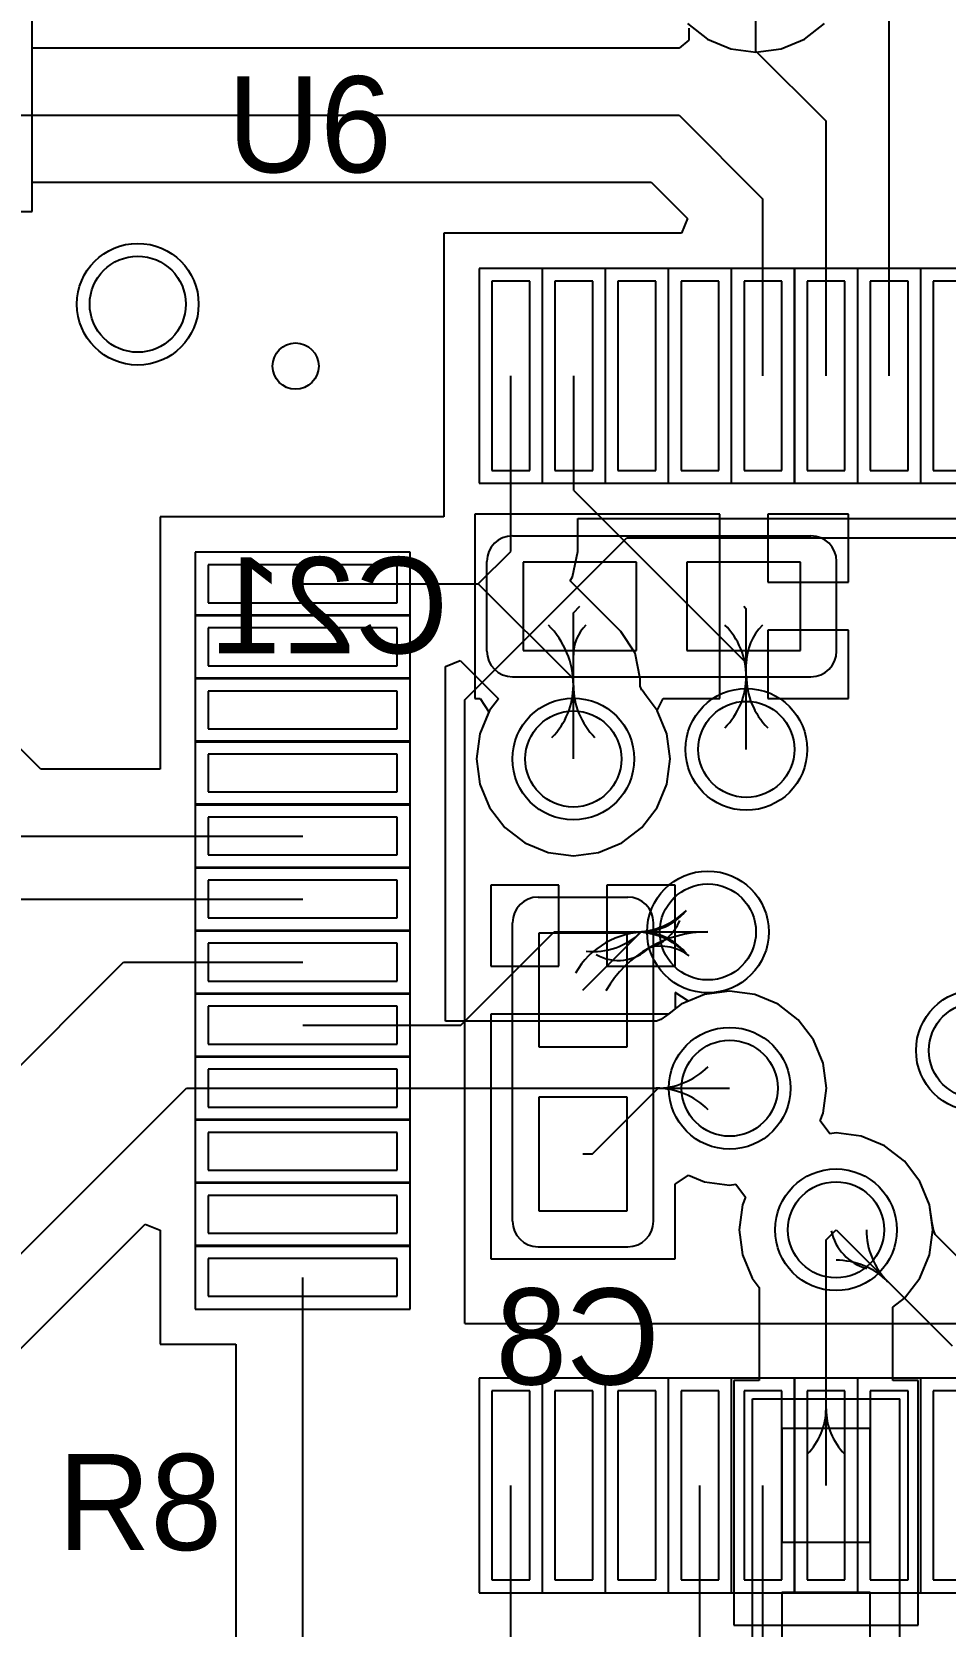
# Model space of a CAD drawing. Extents: x 99 to 149, y 18 to 126.
# Drawn here: x 117.73 to 124.97, y 89.73 to 102.37 of the extents above; entities that cross this region are included whole.
import ezdxf

# ---------------------------------------------------------------- set-up
doc = ezdxf.new("R2010")
doc.units = 0
doc.layers.get('0').update_dxf_attribs({"linetype": 'CONTINUOUS'})
for name, color, linetype in [('BOTTOMLAYER', 5, 'CONTINUOUS'), ('BOTTOMOVERLAY', 54, 'CONTINUOUS'), ('TOPLAYER', 1, 'CONTINUOUS'), ('TOPOVERLAY', 2, 'CONTINUOUS'), ('TOPSOLDER', 216, 'CONTINUOUS')]:
    doc.layers.add(name, color=color, linetype=linetype)

# ---------------------------------------------------------------- blocks, each defined once
blk = doc.blocks.new('LQFP_48_11')
at = {"layer": 'TOPLAYER'}
for p, q in [((1.5, 2.399998), (1.5, 0.900001)), ((1.799999, 2.399998), (1.5, 2.399998)), ((1.799999, 0.900001), (1.799999, 2.399998)), ((1.999999, 2.399998), (1.999999, 0.900001)), ((2.299998, 2.399998), (1.999999, 2.399998)), ((2.299998, 0.900001), (2.299998, 2.399998)), ((2.499998, 2.399998), (2.499998, 0.900001)), ((2.799997, 2.399998), (2.499998, 2.399998)), ((2.799997, 0.900001), (2.799997, 2.399998)), ((2.999997, 2.399998), (2.999997, 0.900001)), ((3.299996, 2.399998), (2.999997, 2.399998)), ((3.299996, 0.900001), (3.299996, 2.399998)), ((3.499996, 2.399998), (3.499996, 0.900001)), ((3.799995, 2.399998), (3.499996, 2.399998)), ((3.799995, 0.900001), (3.799995, 2.399998)), ((3.999995, 2.399998), (3.999995, 0.900001)), ((4.299994, 2.399998), (3.999995, 2.399998)), ((4.299994, 0.900001), (4.299994, 2.399998)), ((4.499994, 2.399998), (4.499994, 0.900001)), ((4.799993, 2.399998), (4.499994, 2.399998)), ((4.799993, 0.900001), (4.799993, 2.399998)), ((4.999993, 2.399998), (4.999993, 0.900001)), ((5.299992, 2.399998), (4.999993, 2.399998)), ((5.299992, 0.900001), (5.299992, 2.399998)), ((5.499992, 2.399998), (5.499992, 0.900001)), ((5.799991, 2.399998), (5.499992, 2.399998)), ((5.799991, 0.900001), (5.799991, 2.399998)), ((5.999991, 2.399998), (5.999991, 0.900001)), ((6.29999, 2.399998), (5.999991, 2.399998)), ((6.29999, 0.900001), (6.29999, 2.399998)), ((6.49999, 2.399998), (6.49999, 0.900001)), ((6.799989, 2.399998), (6.49999, 2.399998)), ((6.799989, 0.900001), (6.799989, 2.399998)), ((6.999989, 2.399998), (6.999989, 0.900001)), ((7.299988, 2.399998), (6.999989, 2.399998)), ((7.299988, 0.900001), (7.299988, 2.399998)), ((1.5, 0.900001), (1.799999, 0.900001)), ((1.999999, 0.900001), (2.299998, 0.900001)), ((2.499998, 0.900001), (2.799997, 0.900001)), ((2.999997, 0.900001), (3.299996, 0.900001)), ((3.499996, 0.900001), (3.799995, 0.900001)), ((3.999995, 0.900001), (4.299994, 0.900001)), ((4.499994, 0.900001), (4.799993, 0.900001)), ((4.999993, 0.900001), (5.299992, 0.900001)), ((5.499992, 0.900001), (5.799991, 0.900001)), ((5.999991, 0.900001), (6.29999, 0.900001)), ((6.49999, 0.900001), (6.799989, 0.900001)), ((6.999989, 0.900001), (7.299988, 0.900001)), ((0.749999, 0.15), (-0.749999, 0.15)), ((-0.749999, 0.15), (-0.749999, -0.15)), ((0.749999, -0.15), (0.749999, 0.15)), ((9.549986, 0.15), (8.049989, 0.15)), ((8.049989, 0.15), (8.049989, -0.15)), ((9.549986, -0.15), (9.549986, 0.15)), ((-0.749999, -0.15), (0.749999, -0.15)), ((8.049989, -0.15), (9.549986, -0.15)), ((0.749999, -0.349999), (-0.749999, -0.349999)), ((-0.749999, -0.349999), (-0.749999, -0.649999)), ((0.749999, -0.649999), (0.749999, -0.349999)), ((9.549986, -0.349999), (8.049989, -0.349999)), ((8.049989, -0.349999), (8.049989, -0.649999)), ((9.549986, -0.649999), (9.549986, -0.349999)), ((-0.749999, -0.649999), (0.749999, -0.649999)), ((8.049989, -0.649999), (9.549986, -0.649999)), ((0.749999, -0.849998), (-0.749999, -0.849998)), ((-0.749999, -0.849998), (-0.749999, -1.149998)), ((0.749999, -1.149998), (0.749999, -0.849998)), ((9.549986, -0.849998), (8.049989, -0.849998)), ((8.049989, -0.849998), (8.049989, -1.149998)), ((9.549986, -1.149998), (9.549986, -0.849998)), ((-0.749999, -1.149998), (0.749999, -1.149998)), ((8.049989, -1.149998), (9.549986, -1.149998)), ((0.749999, -1.349997), (-0.749999, -1.349997)), ((-0.749999, -1.349997), (-0.749999, -1.649997)), ((0.749999, -1.649997), (0.749999, -1.349997)), ((9.549986, -1.349997), (8.049989, -1.349997)), ((8.049989, -1.349997), (8.049989, -1.649997)), ((9.549986, -1.649997), (9.549986, -1.349997)), ((-0.749999, -1.649997), (0.749999, -1.649997)), ((8.049989, -1.649997), (9.549986, -1.649997)), ((0.749999, -1.849996), (-0.749999, -1.849996)), ((-0.749999, -1.849996), (-0.749999, -2.149996)), ((0.749999, -2.149996), (0.749999, -1.849996)), ((9.549986, -1.849996), (8.049989, -1.849996)), ((8.049989, -1.849996), (8.049989, -2.149996)), ((9.549986, -2.149996), (9.549986, -1.849996)), ((-0.749999, -2.149996), (0.749999, -2.149996)), ((8.049989, -2.149996), (9.549986, -2.149996)), ((0.749999, -2.349995), (-0.749999, -2.349995)), ((-0.749999, -2.349995), (-0.749999, -2.649995)), ((0.749999, -2.649995), (0.749999, -2.349995)), ((9.549986, -2.349995), (8.049989, -2.349995)), ((8.049989, -2.349995), (8.049989, -2.649995)), ((9.549986, -2.649995), (9.549986, -2.349995)), ((-0.749999, -2.649995), (0.749999, -2.649995)), ((8.049989, -2.649995), (9.549986, -2.649995)), ((0.749999, -2.849994), (-0.749999, -2.849994)), ((-0.749999, -2.849994), (-0.749999, -3.149994)), ((0.749999, -3.149994), (0.749999, -2.849994)), ((9.549986, -2.849994), (8.049989, -2.849994)), ((8.049989, -2.849994), (8.049989, -3.149994)), ((9.549986, -3.149994), (9.549986, -2.849994)), ((-0.749999, -3.149994), (0.749999, -3.149994)), ((8.049989, -3.149994), (9.549986, -3.149994)), ((0.749999, -3.349993), (-0.749999, -3.349993)), ((-0.749999, -3.349993), (-0.749999, -3.649993)), ((0.749999, -3.649993), (0.749999, -3.349993)), ((9.549986, -3.349993), (8.049989, -3.349993)), ((8.049989, -3.349993), (8.049989, -3.649993)), ((9.549986, -3.649993), (9.549986, -3.349993)), ((-0.749999, -3.649993), (0.749999, -3.649993)), ((8.049989, -3.649993), (9.549986, -3.649993)), ((0.749999, -3.849992), (-0.749999, -3.849992)), ((-0.749999, -3.849992), (-0.749999, -4.149992)), ((0.749999, -4.149992), (0.749999, -3.849992)), ((9.549986, -3.849992), (8.049989, -3.849992)), ((8.049989, -3.849992), (8.049989, -4.149992)), ((9.549986, -4.149992), (9.549986, -3.849992)), ((-0.749999, -4.149992), (0.749999, -4.149992)), ((8.049989, -4.149992), (9.549986, -4.149992)), ((0.749999, -4.349991), (-0.749999, -4.349991)), ((-0.749999, -4.349991), (-0.749999, -4.649991)), ((0.749999, -4.649991), (0.749999, -4.349991)), ((9.549986, -4.349991), (8.049989, -4.349991)), ((8.049989, -4.349991), (8.049989, -4.649991)), ((9.549986, -4.649991), (9.549986, -4.349991)), ((-0.749999, -4.649991), (0.749999, -4.649991)), ((8.049989, -4.649991), (9.549986, -4.649991)), ((0.749999, -4.84999), (-0.749999, -4.84999)), ((-0.749999, -4.84999), (-0.749999, -5.14999)), ((0.749999, -5.14999), (0.749999, -4.84999)), ((9.549986, -4.84999), (8.049989, -4.84999)), ((8.049989, -4.84999), (8.049989, -5.14999)), ((9.549986, -5.14999), (9.549986, -4.84999)), ((-0.749999, -5.14999), (0.749999, -5.14999)), ((8.049989, -5.14999), (9.549986, -5.14999)), ((0.749999, -5.349989), (-0.749999, -5.349989)), ((-0.749999, -5.349989), (-0.749999, -5.649989)), ((0.749999, -5.649989), (0.749999, -5.349989)), ((9.549986, -5.349989), (8.049989, -5.349989)), ((8.049989, -5.349989), (8.049989, -5.649989)), ((9.549986, -5.649989), (9.549986, -5.349989)), ((-0.749999, -5.649989), (0.749999, -5.649989)), ((8.049989, -5.649989), (9.549986, -5.649989)), ((1.5, -6.39999), (1.5, -7.899987)), ((1.799999, -6.39999), (1.5, -6.39999)), ((1.799999, -7.899987), (1.799999, -6.39999)), ((1.999999, -6.39999), (1.999999, -7.899987)), ((2.299998, -6.39999), (1.999999, -6.39999)), ((2.299998, -7.899987), (2.299998, -6.39999)), ((2.499998, -6.39999), (2.499998, -7.899987)), ((2.799997, -6.39999), (2.499998, -6.39999)), ((2.799997, -7.899987), (2.799997, -6.39999)), ((2.999997, -6.39999), (2.999997, -7.899987)), ((3.299996, -6.39999), (2.999997, -6.39999)), ((3.299996, -7.899987), (3.299996, -6.39999)), ((3.499996, -6.39999), (3.499996, -7.899987)), ((3.799995, -6.39999), (3.499996, -6.39999)), ((3.799995, -7.899987), (3.799995, -6.39999)), ((3.999995, -6.39999), (3.999995, -7.899987)), ((4.299994, -6.39999), (3.999995, -6.39999)), ((4.299994, -7.899987), (4.299994, -6.39999)), ((4.499994, -6.39999), (4.499994, -7.899987)), ((4.799993, -6.39999), (4.499994, -6.39999)), ((4.799993, -7.899987), (4.799993, -6.39999)), ((4.999993, -6.39999), (4.999993, -7.899987)), ((5.299992, -6.39999), (4.999993, -6.39999)), ((5.299992, -7.899987), (5.299992, -6.39999)), ((5.499992, -6.39999), (5.499992, -7.899987)), ((5.799991, -6.39999), (5.499992, -6.39999)), ((5.799991, -7.899987), (5.799991, -6.39999)), ((5.999991, -6.39999), (5.999991, -7.899987)), ((6.29999, -6.39999), (5.999991, -6.39999)), ((6.29999, -7.899987), (6.29999, -6.39999)), ((6.49999, -6.39999), (6.49999, -7.899987)), ((6.799989, -6.39999), (6.49999, -6.39999)), ((6.799989, -7.899987), (6.799989, -6.39999)), ((6.999989, -6.39999), (6.999989, -7.899987)), ((7.299988, -6.39999), (6.999989, -6.39999)), ((7.299988, -7.899987), (7.299988, -6.39999)), ((1.5, -7.899987), (1.799999, -7.899987)), ((1.999999, -7.899987), (2.299998, -7.899987)), ((2.499998, -7.899987), (2.799997, -7.899987)), ((2.999997, -7.899987), (3.299996, -7.899987)), ((3.499996, -7.899987), (3.799995, -7.899987)), ((3.999995, -7.899987), (4.299994, -7.899987)), ((4.499994, -7.899987), (4.799993, -7.899987)), ((4.999993, -7.899987), (5.299992, -7.899987)), ((5.499992, -7.899987), (5.799991, -7.899987)), ((5.999991, -7.899987), (6.29999, -7.899987)), ((6.49999, -7.899987), (6.799989, -7.899987)), ((6.999989, -7.899987), (7.299988, -7.899987))]:
    blk.add_line(p, q, dxfattribs=at)
at = {"layer": 'TOPOVERLAY'}
for p, q in [((1.284999, -0.919998), (2.569997, 0.365001)), ((2.569997, 0.365001), (7.514989, 0.365001)), ((7.514989, -5.86499), (7.514989, 0.365001)), ((1.284999, -5.86499), (1.284999, -0.919998)), ((1.284999, -5.86499), (7.514989, -5.86499))]:
    blk.add_line(p, q, dxfattribs=at)
blk.add_circle((-0.056162, 1.7272), 0.183162, dxfattribs=at)
at = {"layer": 'TOPSOLDER'}
for p, q in [((1.3984, 2.501598), (1.3984, 0.798401)), ((1.901599, 2.501598), (1.3984, 2.501598)), ((1.898399, 2.501598), (1.898399, 0.798401)), ((2.401598, 2.501598), (1.898399, 2.501598)), ((1.901599, 0.798401), (1.901599, 2.501598)), ((2.398398, 2.501598), (2.398398, 0.798401)), ((2.901597, 2.501598), (2.398398, 2.501598)), ((2.401598, 0.798401), (2.401598, 2.501598)), ((2.898397, 2.501598), (2.898397, 0.798401)), ((3.401596, 2.501598), (2.898397, 2.501598)), ((2.901597, 0.798401), (2.901597, 2.501598)), ((3.398396, 2.501598), (3.398396, 0.798401)), ((3.901595, 2.501598), (3.398396, 2.501598)), ((3.401596, 0.798401), (3.401596, 2.501598)), ((3.898395, 2.501598), (3.898395, 0.798401)), ((4.401594, 2.501598), (3.898395, 2.501598)), ((3.901595, 0.798401), (3.901595, 2.501598)), ((4.398394, 2.501598), (4.398394, 0.798401)), ((4.901593, 2.501598), (4.398394, 2.501598)), ((4.401594, 0.798401), (4.401594, 2.501598)), ((4.898393, 2.501598), (4.898393, 0.798401)), ((5.401592, 2.501598), (4.898393, 2.501598)), ((4.901593, 0.798401), (4.901593, 2.501598)), ((5.398392, 2.501598), (5.398392, 0.798401)), ((5.901591, 2.501598), (5.398392, 2.501598)), ((5.401592, 0.798401), (5.401592, 2.501598)), ((5.898391, 2.501598), (5.898391, 0.798401)), ((6.40159, 2.501598), (5.898391, 2.501598)), ((5.901591, 0.798401), (5.901591, 2.501598)), ((6.39839, 2.501598), (6.39839, 0.798401)), ((6.901589, 2.501598), (6.39839, 2.501598)), ((6.40159, 0.798401), (6.40159, 2.501598)), ((6.898389, 2.501598), (6.898389, 0.798401)), ((7.401588, 2.501598), (6.898389, 2.501598)), ((6.901589, 0.798401), (6.901589, 2.501598)), ((7.401588, 0.798401), (7.401588, 2.501598)), ((1.3984, 0.798401), (1.901599, 0.798401)), ((1.898399, 0.798401), (2.401598, 0.798401)), ((2.398398, 0.798401), (2.901597, 0.798401)), ((2.898397, 0.798401), (3.401596, 0.798401)), ((3.398396, 0.798401), (3.901595, 0.798401)), ((3.898395, 0.798401), (4.401594, 0.798401)), ((4.398394, 0.798401), (4.901593, 0.798401)), ((4.898393, 0.798401), (5.401592, 0.798401)), ((5.398392, 0.798401), (5.901591, 0.798401)), ((5.898391, 0.798401), (6.40159, 0.798401)), ((6.39839, 0.798401), (6.901589, 0.798401)), ((6.898389, 0.798401), (7.401588, 0.798401)), ((0.851598, 0.2516), (-0.851598, 0.2516)), ((-0.851598, 0.2516), (-0.851598, -0.2516)), ((0.851598, -0.2516), (0.851598, 0.2516)), ((9.651586, 0.2516), (7.948389, 0.2516)), ((7.948389, 0.2516), (7.948389, -0.2516)), ((9.651586, -0.2516), (9.651586, 0.2516)), ((0.851598, -0.248399), (-0.851598, -0.248399)), ((-0.851598, -0.248399), (-0.851598, -0.751599)), ((-0.851598, -0.2516), (0.851598, -0.2516)), ((0.851598, -0.751599), (0.851598, -0.248399)), ((9.651586, -0.248399), (7.948389, -0.248399)), ((7.948389, -0.248399), (7.948389, -0.751599)), ((7.948389, -0.2516), (9.651586, -0.2516)), ((9.651586, -0.751599), (9.651586, -0.248399)), ((0.851598, -0.748398), (-0.851598, -0.748398)), ((-0.851598, -0.748398), (-0.851598, -1.251598)), ((-0.851598, -0.751599), (0.851598, -0.751599)), ((0.851598, -1.251598), (0.851598, -0.748398)), ((9.651586, -0.748398), (7.948389, -0.748398)), ((7.948389, -0.748398), (7.948389, -1.251598)), ((7.948389, -0.751599), (9.651586, -0.751599)), ((9.651586, -1.251598), (9.651586, -0.748398)), ((0.851598, -1.248397), (-0.851598, -1.248397)), ((-0.851598, -1.248397), (-0.851598, -1.751597)), ((-0.851598, -1.251598), (0.851598, -1.251598)), ((0.851598, -1.751597), (0.851598, -1.248397)), ((9.651586, -1.248397), (7.948389, -1.248397)), ((7.948389, -1.248397), (7.948389, -1.751597)), ((7.948389, -1.251598), (9.651586, -1.251598)), ((9.651586, -1.751597), (9.651586, -1.248397)), ((0.851598, -1.748396), (-0.851598, -1.748396)), ((-0.851598, -1.748396), (-0.851598, -2.251596)), ((-0.851598, -1.751597), (0.851598, -1.751597)), ((0.851598, -2.251596), (0.851598, -1.748396)), ((9.651586, -1.748396), (7.948389, -1.748396)), ((7.948389, -1.748396), (7.948389, -2.251596)), ((7.948389, -1.751597), (9.651586, -1.751597)), ((9.651586, -2.251596), (9.651586, -1.748396)), ((0.851598, -2.248395), (-0.851598, -2.248395)), ((-0.851598, -2.248395), (-0.851598, -2.751595)), ((-0.851598, -2.251596), (0.851598, -2.251596)), ((0.851598, -2.751595), (0.851598, -2.248395)), ((9.651586, -2.248395), (7.948389, -2.248395)), ((7.948389, -2.248395), (7.948389, -2.751595)), ((7.948389, -2.251596), (9.651586, -2.251596)), ((9.651586, -2.751595), (9.651586, -2.248395)), ((0.851598, -2.748394), (-0.851598, -2.748394)), ((-0.851598, -2.748394), (-0.851598, -3.251594)), ((-0.851598, -2.751595), (0.851598, -2.751595)), ((0.851598, -3.251594), (0.851598, -2.748394)), ((9.651586, -2.748394), (7.948389, -2.748394)), ((7.948389, -2.748394), (7.948389, -3.251594)), ((7.948389, -2.751595), (9.651586, -2.751595)), ((9.651586, -3.251594), (9.651586, -2.748394)), ((0.851598, -3.248393), (-0.851598, -3.248393)), ((-0.851598, -3.248393), (-0.851598, -3.751593)), ((-0.851598, -3.251594), (0.851598, -3.251594)), ((0.851598, -3.751593), (0.851598, -3.248393)), ((9.651586, -3.248393), (7.948389, -3.248393)), ((7.948389, -3.248393), (7.948389, -3.751593)), ((7.948389, -3.251594), (9.651586, -3.251594)), ((9.651586, -3.751593), (9.651586, -3.248393)), ((0.851598, -3.748392), (-0.851598, -3.748392)), ((-0.851598, -3.748392), (-0.851598, -4.251592)), ((-0.851598, -3.751593), (0.851598, -3.751593)), ((0.851598, -4.251592), (0.851598, -3.748392)), ((9.651586, -3.748392), (7.948389, -3.748392)), ((7.948389, -3.748392), (7.948389, -4.251592)), ((7.948389, -3.751593), (9.651586, -3.751593)), ((9.651586, -4.251592), (9.651586, -3.748392)), ((0.851598, -4.248391), (-0.851598, -4.248391)), ((-0.851598, -4.248391), (-0.851598, -4.751591)), ((-0.851598, -4.251592), (0.851598, -4.251592)), ((0.851598, -4.751591), (0.851598, -4.248391)), ((9.651586, -4.248391), (7.948389, -4.248391)), ((7.948389, -4.248391), (7.948389, -4.751591)), ((7.948389, -4.251592), (9.651586, -4.251592)), ((9.651586, -4.751591), (9.651586, -4.248391)), ((0.851598, -4.74839), (-0.851598, -4.74839)), ((-0.851598, -4.74839), (-0.851598, -5.25159)), ((-0.851598, -4.751591), (0.851598, -4.751591)), ((0.851598, -5.25159), (0.851598, -4.74839)), ((9.651586, -4.74839), (7.948389, -4.74839)), ((7.948389, -4.74839), (7.948389, -5.25159)), ((7.948389, -4.751591), (9.651586, -4.751591)), ((9.651586, -5.25159), (9.651586, -4.74839)), ((0.851598, -5.248389), (-0.851598, -5.248389)), ((-0.851598, -5.248389), (-0.851598, -5.751589)), ((-0.851598, -5.25159), (0.851598, -5.25159)), ((0.851598, -5.751589), (0.851598, -5.248389)), ((9.651586, -5.248389), (7.948389, -5.248389)), ((7.948389, -5.248389), (7.948389, -5.751589)), ((7.948389, -5.25159), (9.651586, -5.25159)), ((9.651586, -5.751589), (9.651586, -5.248389)), ((-0.851598, -5.751589), (0.851598, -5.751589)), ((7.948389, -5.751589), (9.651586, -5.751589)), ((1.3984, -6.29839), (1.3984, -8.001587)), ((1.901599, -6.29839), (1.3984, -6.29839)), ((1.898399, -6.29839), (1.898399, -8.001587)), ((2.401598, -6.29839), (1.898399, -6.29839)), ((1.901599, -8.001587), (1.901599, -6.29839)), ((2.398398, -6.29839), (2.398398, -8.001587)), ((2.901597, -6.29839), (2.398398, -6.29839)), ((2.401598, -8.001587), (2.401598, -6.29839)), ((2.898397, -6.29839), (2.898397, -8.001587)), ((3.401596, -6.29839), (2.898397, -6.29839)), ((2.901597, -8.001587), (2.901597, -6.29839)), ((3.398396, -6.29839), (3.398396, -8.001587)), ((3.901595, -6.29839), (3.398396, -6.29839)), ((3.401596, -8.001587), (3.401596, -6.29839)), ((3.898395, -6.29839), (3.898395, -8.001587)), ((4.401594, -6.29839), (3.898395, -6.29839)), ((3.901595, -8.001587), (3.901595, -6.29839)), ((4.398394, -6.29839), (4.398394, -8.001587)), ((4.901593, -6.29839), (4.398394, -6.29839)), ((4.401594, -8.001587), (4.401594, -6.29839)), ((4.898393, -6.29839), (4.898393, -8.001587)), ((5.401592, -6.29839), (4.898393, -6.29839)), ((4.901593, -8.001587), (4.901593, -6.29839)), ((5.398392, -6.29839), (5.398392, -8.001587)), ((5.901591, -6.29839), (5.398392, -6.29839)), ((5.401592, -8.001587), (5.401592, -6.29839)), ((5.898391, -6.29839), (5.898391, -8.001587)), ((6.40159, -6.29839), (5.898391, -6.29839)), ((5.901591, -8.001587), (5.901591, -6.29839)), ((6.39839, -6.29839), (6.39839, -8.001587)), ((6.901589, -6.29839), (6.39839, -6.29839)), ((6.40159, -8.001587), (6.40159, -6.29839)), ((6.898389, -6.29839), (6.898389, -8.001587)), ((7.401588, -6.29839), (6.898389, -6.29839)), ((6.901589, -8.001587), (6.901589, -6.29839)), ((7.401588, -8.001587), (7.401588, -6.29839)), ((1.3984, -8.001587), (1.901599, -8.001587)), ((1.898399, -8.001587), (2.401598, -8.001587)), ((2.398398, -8.001587), (2.901597, -8.001587)), ((2.898397, -8.001587), (3.401596, -8.001587)), ((3.398396, -8.001587), (3.901595, -8.001587)), ((3.898395, -8.001587), (4.401594, -8.001587)), ((4.398394, -8.001587), (4.901593, -8.001587)), ((4.898393, -8.001587), (5.401592, -8.001587)), ((5.398392, -8.001587), (5.901591, -8.001587)), ((5.898391, -8.001587), (6.40159, -8.001587)), ((6.39839, -8.001587), (6.901589, -8.001587)), ((6.898389, -8.001587), (7.401588, -8.001587))]:
    blk.add_line(p, q, dxfattribs=at)
blk = doc.blocks.new('R0402_B_46')
at = {"layer": 'BOTTOMLAYER'}
for p, q in [((-0.850001, 0.349999), (-1.749999, 0.349999)), ((-1.749999, 0.349999), (-1.749999, -0.349999)), ((-0.850001, -0.349999), (-0.850001, 0.349999)), ((0.449999, 0.349999), (-0.449999, 0.349999)), ((-0.449999, 0.349999), (-0.449999, -0.349999)), ((0.449999, -0.349999), (0.449999, 0.349999)), ((-1.749999, -0.349999), (-0.850001, -0.349999)), ((-0.449999, -0.349999), (0.449999, -0.349999))]:
    blk.add_line(p, q, dxfattribs=at)
at = {"layer": 'BOTTOMOVERLAY'}
for p, q in [((-2.011197, 0.5842), (-1.9812, 0.5842)), ((-2.011197, 0.5842), (-2.011197, -0.5842)), ((-1.9812, 0.5842), (0.6858, 0.5842)), ((0.6858, 0.5842), (0.6858, -0.5842)), ((-2.011197, -0.5842), (0.6812, -0.5842)), ((0.6812, -0.5842), (0.6858, -0.5842))]:
    blk.add_line(p, q, dxfattribs=at)
blk = doc.blocks.new('C0402_B_51')
at = {"layer": 'BOTTOMLAYER'}
for p, q in [((-0.850001, 0.349999), (-1.749999, 0.349999)), ((-1.749999, 0.349999), (-1.749999, -0.349999)), ((-0.850001, -0.349999), (-0.850001, 0.349999)), ((0.449999, 0.349999), (-0.449999, 0.349999)), ((-0.449999, 0.349999), (-0.449999, -0.349999)), ((0.449999, -0.349999), (0.449999, 0.349999)), ((-1.749999, -0.349999), (-0.850001, -0.349999)), ((-0.449999, -0.349999), (0.449999, -0.349999))]:
    blk.add_line(p, q, dxfattribs=at)
at = {"layer": 'BOTTOMOVERLAY'}
for p, q in [((0.5334, 0.5588), (-1.8334, 0.5588)), ((-2.0366, 0.3556), (-2.0366, -0.3556)), ((0.7366, 0.3556), (0.7366, -0.3556)), ((0.5334, -0.5588), (-1.8334, -0.5588))]:
    blk.add_line(p, q, dxfattribs=at)
for centre, start, end in [((-1.8334, 0.3556), 90, 180), ((0.5334, 0.3556), 0, 90), ((-1.8334, -0.3556), -180, -90), ((0.5334, -0.3556), -90, 0)]:
    blk.add_arc(centre, 0.2032, start, end, dxfattribs=at)
blk = doc.blocks.new('C0402_B_53')
at = {"layer": 'BOTTOMLAYER'}
for p, q in [((-0.850001, 0.349999), (-1.749999, 0.349999)), ((-1.749999, 0.349999), (-1.749999, -0.349999)), ((-0.850001, -0.349999), (-0.850001, 0.349999)), ((0.449999, 0.349999), (-0.449999, 0.349999)), ((-0.449999, 0.349999), (-0.449999, -0.349999)), ((0.449999, -0.349999), (0.449999, 0.349999)), ((-1.749999, -0.349999), (-0.850001, -0.349999)), ((-0.449999, -0.349999), (0.449999, -0.349999))]:
    blk.add_line(p, q, dxfattribs=at)
at = {"layer": 'BOTTOMOVERLAY'}
for p, q in [((0.5334, 0.5588), (-1.8334, 0.5588)), ((-2.0366, -0.3556), (-2.0366, 0.3556)), ((0.7366, -0.3556), (0.7366, 0.3556)), ((0.5334, -0.5588), (-1.8334, -0.5588))]:
    blk.add_line(p, q, dxfattribs=at)
for centre, start, end in [((-1.8334, 0.3556), -270, -180), ((0.5334, 0.3556), 0, 90), ((-1.8334, -0.3556), -180, -90), ((0.5334, -0.3556), -90, 0)]:
    blk.add_arc(centre, 0.2032, start, end, dxfattribs=at)

msp = doc.modelspace()

# ---------------------------------------------------------------- linework, layer by layer
at = {"layer": 'BOTTOMLAYER'}
for p, q in [((117.729, 100.947601), (117.729, 102.471601)), ((122.925934, 102.436135), (123.085113, 102.313994)), ((123.853687, 102.313994), (124.012866, 102.436135)), ((123.085113, 102.313994), (123.270477, 102.237212)), ((123.668323, 102.237212), (123.853687, 102.313994)), ((123.270477, 102.237212), (123.4694, 102.211025)), ((123.4694, 102.211025), (123.668323, 102.237212)), ((116.205, 100.947601), (117.729, 100.947601)), ((123.1819, 98.546399), (121.241401, 98.546399)), ((121.241401, 98.546399), (121.241401, 97.084401)), ((123.1819, 97.815146), (123.1819, 98.546399)), ((124.203399, 98.546399), (123.5629, 98.546399)), ((123.5629, 98.546399), (123.5629, 98.0059)), ((124.203399, 98.0059), (124.203399, 98.546399)), ((123.5629, 98.0059), (124.203399, 98.0059)), ((122.0216, 97.7646), (122.0724, 97.8154)), ((122.0216, 96.604201), (122.0216, 97.7646)), ((123.1819, 97.084401), (123.1819, 97.815146)), ((123.3724, 97.8154), (123.3932, 97.7946)), ((123.3932, 96.680401), (123.3932, 97.7946)), ((124.203399, 97.6249), (123.5629, 97.6249)), ((123.5629, 97.6249), (123.5629, 97.084401)), ((124.203399, 97.084401), (124.203399, 97.6249)), ((121.241401, 97.084401), (121.281424, 97.084401)), ((121.351982, 96.978803), (121.279211, 96.803124)), ((121.281424, 97.084401), (121.351982, 96.978803)), ((122.687207, 96.988485), (122.734507, 97.084401)), ((122.763989, 96.803124), (122.687207, 96.988485)), ((122.734507, 97.084401), (123.1819, 97.084401)), ((123.5629, 97.084401), (124.203399, 97.084401)), ((121.279211, 96.803124), (121.253024, 96.604201)), ((122.790176, 96.604201), (122.763989, 96.803124)), ((121.253024, 96.604201), (121.279211, 96.405278)), ((122.763989, 96.405278), (122.790176, 96.604201)), ((121.279211, 96.405278), (121.355993, 96.219914)), ((122.687207, 96.219914), (122.763989, 96.405278)), ((121.355993, 96.219914), (121.478134, 96.060735)), ((122.565066, 96.060735), (122.687207, 96.219914)), ((121.478134, 96.060735), (121.637313, 95.938594)), ((122.405887, 95.938594), (122.565066, 96.060735)), ((121.637313, 95.938594), (121.822677, 95.861812)), ((121.822677, 95.861812), (122.0216, 95.835625)), ((122.0216, 95.835625), (122.220523, 95.861812)), ((122.220523, 95.861812), (122.405887, 95.938594)), ((121.9073, 95.602999), (121.366801, 95.602999)), ((121.366801, 95.602999), (121.366801, 94.9625)), ((121.9073, 94.9625), (121.9073, 95.602999)), ((122.828799, 95.602999), (122.2883, 95.602999)), ((122.2883, 95.602999), (122.2883, 94.9625)), ((122.828799, 94.9625), (122.828799, 95.602999)), ((122.0978, 94.772), (122.558401, 95.232601)), ((122.558401, 95.232601), (123.0884, 95.232601)), ((121.366801, 94.9625), (121.9073, 94.9625)), ((122.2883, 94.9625), (122.828799, 94.9625)), ((122.934397, 94.682711), (122.82885, 94.753237)), ((122.82885, 94.753237), (122.82885, 94.622158)), ((123.06207, 94.735597), (122.934397, 94.682711)), ((123.260993, 94.761784), (123.06207, 94.735597)), ((123.459916, 94.735597), (123.260993, 94.761784)), ((123.64528, 94.658815), (123.459916, 94.735597)), ((122.775863, 94.5815), (121.366801, 94.5815)), ((121.366801, 94.5815), (121.366801, 93.941001)), ((122.82885, 94.622158), (122.775863, 94.5815)), ((123.804459, 94.536674), (123.64528, 94.658815)), ((123.9266, 94.377495), (123.804459, 94.536674)), ((124.003382, 94.192131), (123.9266, 94.377495)), ((124.029569, 93.993208), (124.003382, 94.192131)), ((122.172539, 93.472), (122.693747, 93.993208)), ((122.693747, 93.993208), (123.260993, 93.993208)), ((124.003382, 93.794285), (124.029569, 93.993208)), ((121.366801, 93.941001), (121.366801, 92.641001)), ((123.978116, 93.733287), (124.003382, 93.794285)), ((124.055429, 93.632531), (123.978116, 93.733287)), ((124.1044, 93.638977), (124.055429, 93.632531)), ((124.303323, 93.61279), (124.1044, 93.638977)), ((124.488687, 93.536008), (124.303323, 93.61279)), ((122.0978, 93.472), (122.172539, 93.472)), ((124.647866, 93.413867), (124.488687, 93.536008)), ((124.770007, 93.254688), (124.647866, 93.413867)), ((122.828799, 93.233146), (122.934397, 93.303705)), ((122.828799, 92.641001), (122.828799, 93.233146)), ((122.934397, 93.303705), (123.06207, 93.250819)), ((123.06207, 93.250819), (123.260993, 93.224632)), ((123.260993, 93.224632), (123.309964, 93.231078)), ((123.309964, 93.231078), (123.387277, 93.130322)), ((124.846789, 93.069324), (124.770007, 93.254688)), ((123.362011, 93.069324), (123.335824, 92.870401)), ((123.387277, 93.130322), (123.362011, 93.069324)), ((124.872976, 92.870401), (124.846789, 93.069324)), ((123.335824, 92.870401), (123.362011, 92.671478)), ((124.025393, 92.791394), (124.1044, 92.870401)), ((124.846789, 92.671478), (124.872976, 92.870401)), ((124.025393, 90.843212), (124.025393, 92.791394)), ((121.366801, 92.641001), (122.828799, 92.641001)), ((123.362011, 92.671478), (123.438793, 92.486114)), ((124.770007, 92.486114), (124.846789, 92.671478)), ((123.438793, 92.486114), (123.494493, 92.413524)), ((124.647866, 92.326935), (124.770007, 92.486114)), ((123.494493, 92.413524), (123.494493, 91.674211)), ((124.556294, 92.256671), (124.647866, 92.326935)), ((124.556294, 91.674211), (124.556294, 92.256671)), ((123.494493, 91.674211), (123.294394, 91.674211)), ((123.294394, 91.674211), (123.294394, 90.012213)), ((124.756393, 91.674211), (124.556294, 91.674211)), ((124.756393, 90.012213), (124.756393, 91.674211)), ((123.294394, 90.012213), (123.294394, 89.733712)), ((124.756393, 89.733712), (124.756393, 90.012213)), ((123.294394, 89.733712), (124.756393, 89.733712))]:
    msp.add_line(p, q, dxfattribs=at)
for centre in [(118.5672, 100.211001), (122.0216, 96.604201), (123.3932, 96.680401), (123.0884, 95.232601), (125.222, 94.292801), (123.260993, 93.993208), (124.1044, 92.870401)]:
    msp.add_circle(centre, 0.381, dxfattribs=at)
for centre, radius, start, end in [((121.345914, 97.188914), 0.675686, 0, 45), ((121.345914, 97.188914), 0.675686, 0, 45), ((122.361328, 97.426473), 0.339728, 135, 180), ((122.361328, 97.426473), 0.339728, 135, 180), ((122.814476, 97.257476), 0.578724, 0, 45), ((122.814476, 97.257476), 0.578724, 0, 45), ((123.829892, 97.357908), 0.436692, 135, 180), ((123.829892, 97.357908), 0.436692, 135, 180), ((122.810651, 97.26295), 0.582549, 315, 360), ((122.810651, 97.26295), 0.582549, 315, 360), ((123.975749, 97.26295), 0.582549, 180, 225), ((123.975749, 97.26295), 0.582549, 180, 225), ((121.439051, 97.18675), 0.582549, 315, 360), ((121.439051, 97.18675), 0.582549, 315, 360), ((122.604149, 97.18675), 0.582549, 180, 225), ((122.604149, 97.18675), 0.582549, 180, 225), ((122.558424, 95.693951), 0.46135, 270, 318.96), ((122.558424, 95.693951), 0.46135, 270, 318.96), ((122.60358, 94.578962), 0.653639, 90, 149.913), ((122.60358, 94.578962), 0.653639, 90, 149.913), ((122.183543, 95.607421), 0.530103, 263.35, 315), ((122.183543, 95.607421), 0.530103, 263.35, 315), ((123.088364, 94.298089), 0.934512, 90, 149.913), ((123.088364, 94.298089), 0.934512, 90, 149.913), ((122.558424, 94.771251), 0.46135, 41.04, 90), ((122.558424, 94.771251), 0.46135, 41.04, 90), ((122.526847, 95.459266), 0.364274, 285.000097, 338.019097), ((122.526847, 95.459266), 0.364274, 285.000097, 338.019097), ((122.526847, 95.459266), 0.364274, 285.000097, 338.019097), ((122.3777, 95.352588), 0.345857, 239.782993, 314.912993), ((122.715404, 94.755581), 0.364236, 51.977097, 105.000097), ((122.715404, 94.755581), 0.364236, 51.977097, 105.000097), ((122.715404, 94.755581), 0.364236, 51.977097, 105.000097), ((123.517685, 91.450919), 0.507708, 315, 360), ((123.517685, 91.450919), 0.507708, 315, 360), ((124.533101, 91.450919), 0.507708, 180, 225), ((124.533101, 91.450919), 0.507708, 180, 225)]:
    msp.add_arc(centre, radius, start, end, dxfattribs=at)
at = {"layer": 'TOPLAYER'}
for p, q in [((124.525392, 99.643199), (124.525392, 105.265408)), ((123.4694, 102.217601), (123.4694, 102.979601)), ((117.729, 102.240502), (117.729, 102.471601)), ((122.938499, 102.305091), (122.859797, 102.240504)), ((122.938499, 102.400793), (122.938499, 102.305091)), ((122.859787, 102.240502), (117.729, 102.240502)), ((122.859797, 102.240504), (122.859787, 102.240502)), ((123.4694, 102.217601), (124.025393, 101.661608)), ((115.3668, 101.709601), (122.8598, 101.709601)), ((122.8598, 101.709601), (123.525394, 101.044007)), ((124.025393, 99.643199), (124.025393, 101.661608)), ((117.729, 100.947601), (117.729, 101.1787)), ((117.729, 101.1787), (122.639892, 101.1787)), ((122.639892, 101.1787), (122.927062, 100.89153)), ((123.525394, 99.643199), (123.525394, 101.044007)), ((116.205, 100.947601), (117.729, 100.947601)), ((122.878461, 100.774198), (120.994399, 100.774198)), ((120.994399, 100.774198), (120.994399, 98.5242)), ((122.927062, 100.89153), (122.878461, 100.774198)), ((121.525398, 98.250997), (121.525398, 99.643199)), ((122.025397, 98.734004), (122.025397, 99.643199)), ((122.025397, 98.734004), (123.3932, 97.366201)), ((120.994399, 98.5242), (118.744401, 98.5242)), ((118.744401, 98.5242), (118.744401, 98.024201)), ((122.056299, 98.25101), (122.056299, 98.512201)), ((122.056299, 98.512201), (126.612752, 98.512201)), ((121.267601, 97.9932), (121.525398, 98.250997)), ((122.015888, 98.04783), (122.056301, 98.250997)), ((122.056301, 98.250997), (122.056299, 98.25101)), ((118.744401, 98.024201), (118.744401, 96.962201)), ((119.875399, 97.9932), (121.267601, 97.9932)), ((121.267601, 97.9932), (122.0216, 97.239201)), ((121.995016, 98.016593), (122.015888, 98.04783)), ((122.396997, 97.61461), (121.995016, 98.016593)), ((122.397004, 97.614605), (122.396997, 97.61461)), ((122.512089, 97.442368), (122.397004, 97.614605)), ((121.006398, 97.337659), (121.12373, 97.386262)), ((121.12373, 97.386262), (121.427855, 97.08214)), ((122.552501, 97.239201), (122.512089, 97.442368)), ((123.3932, 96.680401), (123.3932, 97.366201)), ((121.006398, 96.962201), (121.006398, 97.337659)), ((122.0216, 96.604201), (122.0216, 97.239201)), ((122.552501, 97.183009), (122.552501, 97.239201)), ((122.565937, 97.150568), (122.552501, 97.183009)), ((122.567631, 97.15023), (122.565937, 97.150568)), ((122.598155, 97.104543), (122.567629, 97.15023)), ((122.567629, 97.15023), (122.567631, 97.15023)), ((122.687207, 96.988488), (122.598155, 97.104543)), ((121.355993, 96.988488), (121.279211, 96.803124)), ((121.427855, 97.08214), (121.355993, 96.988488)), ((122.763989, 96.803124), (122.687207, 96.988488)), ((118.744401, 96.962201), (118.744401, 96.524105)), ((121.006398, 96.024205), (121.006398, 96.962201)), ((117.797905, 96.524105), (117.579005, 96.743004)), ((121.279211, 96.803124), (121.253024, 96.604201)), ((122.790176, 96.604201), (122.763989, 96.803124)), ((121.253024, 96.604201), (121.279211, 96.405278)), ((122.763989, 96.405278), (122.790176, 96.604201)), ((118.744401, 96.524105), (117.797905, 96.524105)), ((121.279211, 96.405278), (121.355993, 96.219914)), ((122.687207, 96.219914), (122.763989, 96.405278)), ((121.355993, 96.219914), (121.478134, 96.060735)), ((122.565066, 96.060735), (122.687207, 96.219914)), ((117.577997, 95.993204), (119.875399, 95.993204)), ((121.006398, 94.962205), (121.006398, 96.024205)), ((121.478134, 96.060735), (121.637313, 95.938594)), ((122.405887, 95.938594), (122.565066, 96.060735)), ((121.637313, 95.938594), (121.822677, 95.861812)), ((121.822677, 95.861812), (122.0216, 95.835625)), ((122.0216, 95.835625), (122.220523, 95.861812)), ((122.220523, 95.861812), (122.405887, 95.938594)), ((117.557804, 95.493205), (119.875399, 95.493205)), ((121.129806, 94.493207), (121.8692, 95.232601)), ((121.8692, 95.232601), (123.0884, 95.232601)), ((116.0526, 92.591001), (118.454805, 94.993206)), ((118.454805, 94.993206), (119.875399, 94.993206)), ((121.006398, 94.524109), (121.006398, 94.962205)), ((123.06207, 94.735597), (122.876706, 94.658815)), ((123.260993, 94.761784), (123.06207, 94.735597)), ((123.459916, 94.735597), (123.260993, 94.761784)), ((123.64528, 94.658815), (123.459916, 94.735597)), ((122.876706, 94.658815), (122.760651, 94.569763)), ((123.804459, 94.536674), (123.64528, 94.658815)), ((119.875399, 94.493207), (121.129806, 94.493207)), ((122.682185, 94.524109), (121.006398, 94.524109)), ((122.714626, 94.537545), (122.682185, 94.524109)), ((122.714964, 94.539239), (122.714626, 94.537545)), ((122.760651, 94.569763), (122.714964, 94.539237)), ((122.714964, 94.539237), (122.714964, 94.539239)), ((123.9266, 94.377495), (123.804459, 94.536674)), ((124.003382, 94.192131), (123.9266, 94.377495)), ((124.029569, 93.993208), (124.003382, 94.192131)), ((116.8954, 91.935201), (118.953407, 93.993208)), ((118.953407, 93.993208), (119.875399, 93.993208)), ((119.875399, 93.993208), (123.260993, 93.993208)), ((124.003382, 93.794285), (124.029569, 93.993208)), ((123.978116, 93.733287), (124.003382, 93.794285)), ((124.055429, 93.632531), (123.978116, 93.733287)), ((124.1044, 93.638977), (124.055429, 93.632531)), ((124.303323, 93.61279), (124.1044, 93.638977)), ((124.488687, 93.536008), (124.303323, 93.61279)), ((124.647866, 93.413867), (124.488687, 93.536008)), ((124.770007, 93.254688), (124.647866, 93.413867)), ((124.846789, 93.069324), (124.770007, 93.254688)), ((124.865882, 92.92429), (124.846789, 93.069324)), ((117.426301, 91.715293), (118.627068, 92.91606)), ((118.627068, 92.91606), (118.744401, 92.867457)), ((118.744401, 92.867457), (118.744401, 92.46221)), ((124.1044, 92.870401), (125.025391, 91.94941)), ((124.876601, 92.870404), (124.865882, 92.92429)), ((124.876606, 92.870404), (124.876601, 92.870404)), ((124.891734, 92.833883), (124.876606, 92.870404)), ((124.891731, 92.833878), (124.891729, 92.833881)), ((124.891729, 92.833881), (124.891731, 92.833881)), ((124.891731, 92.833881), (124.891734, 92.833883)), ((124.891731, 92.833881), (124.891731, 92.833881)), ((125.400788, 92.324819), (124.891731, 92.833878)), ((118.744401, 92.46221), (118.744401, 91.962211)), ((119.875399, 87.5492), (119.875399, 92.493211)), ((118.744401, 91.962211), (119.344498, 91.962211)), ((119.344498, 91.962211), (119.344498, 87.825202)), ((121.525398, 87.727803), (121.525398, 90.843212)), ((123.025395, 88.717006), (123.025395, 90.843212)), ((123.525394, 89.537807), (123.525394, 90.843212))]:
    msp.add_line(p, q, dxfattribs=at)
for centre in [(118.5672, 100.211001), (122.0216, 96.604201), (123.3932, 96.680401), (123.0884, 95.232601), (125.222, 94.292801), (123.260993, 93.993208), (124.1044, 92.870401)]:
    msp.add_circle(centre, 0.381, dxfattribs=at)
for centre, radius, start, end in [((122.810651, 97.26295), 0.582549, 315, 360), ((122.810651, 97.26295), 0.582549, 315, 360), ((123.975749, 97.26295), 0.582549, 180, 225), ((123.975749, 97.26295), 0.582549, 180, 225), ((121.439051, 97.18675), 0.582549, 315, 360), ((121.439051, 97.18675), 0.582549, 315, 360), ((122.604149, 97.18675), 0.582549, 180, 225), ((122.604149, 97.18675), 0.582549, 180, 225), ((122.505851, 95.81515), 0.582549, 270, 315), ((122.505851, 95.81515), 0.582549, 270, 315), ((122.505851, 94.650052), 0.582549, 45, 90), ((122.505851, 94.650052), 0.582549, 45, 90), ((122.678444, 94.575757), 0.582549, 270, 315), ((122.678444, 94.575757), 0.582549, 270, 315), ((122.678444, 93.410659), 0.582549, 45, 90), ((122.678444, 93.410659), 0.582549, 45, 90), ((124.450025, 92.941178), 0.390898, 191.573034, 255.000034), ((124.928249, 92.870401), 0.582549, 180, 225), ((124.928249, 92.870401), 0.582549, 180, 225), ((124.1044, 92.046552), 0.582549, 45, 90), ((124.1044, 92.046552), 0.582549, 45, 90)]:
    msp.add_arc(centre, radius, start, end, dxfattribs=at)
at = {"layer": 'TOPSOLDER'}
for centre in [(118.5672, 100.211001), (123.3932, 96.680401), (122.0216, 96.604201), (123.0884, 95.232601), (125.222, 94.292801), (123.260993, 93.993208), (124.1044, 92.870401)]:
    msp.add_circle(centre, 0.4826, dxfattribs=at)

# ---------------------------------------------------------------- block references
msp.add_blockref('LQFP_48_11', (119.875399, 97.9932))
for name, p, rotation in [('C0402_B_51', (122.0724, 97.8154), 180), ('C0402_B_53', (122.0978, 93.472), 270), ('R0402_B_46', (124.025393, 90.843212), 90)]:
    msp.add_blockref(name, p, dxfattribs=dict(rotation=rotation))

# ---------------------------------------------------------------- texts
at = {"layer": 'BOTTOMOVERLAY', "text_generation_flag": 2}
for s, p in [('C21', (121.031, 97.442401)), ('C8', (122.7074, 91.6432))]:
    msp.add_text(s, height=0.762, rotation=360, dxfattribs=at).set_placement(p)
at = {"layer": 'TOPOVERLAY'}
msp.add_text('U6', height=0.762, dxfattribs=at).set_placement((119.278499, 101.2571))
msp.add_text('R8', height=0.762, rotation=360, dxfattribs=at).set_placement((117.9322, 90.330401))

doc.saveas('drawing.dxf')
